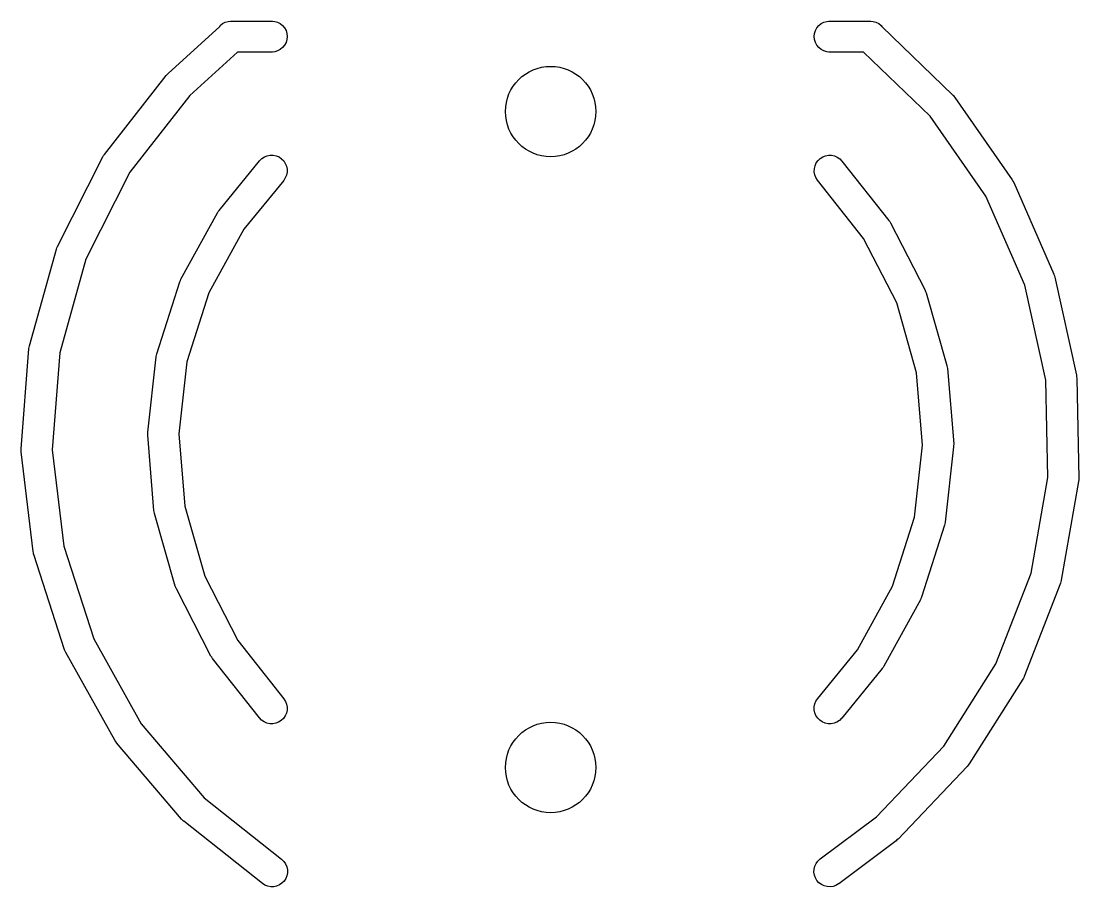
# Model space of a CAD drawing. Extents: x 2.7 to 6.64, y -5.71 to -1.95.
# Drawn here: x 6.474 to 6.6352, y -2.8773 to -2.7453 of the extents above; entities that cross this region are included whole.
import ezdxf

# ---------------------------------------------------------------- set-up
doc = ezdxf.new("R2010")
doc.units = 0
doc.header["$MEASUREMENT"] = 0
doc.layers.add('BLACK', color=7, linetype='CONTINUOUS')

msp = doc.modelspace()

# ---------------------------------------------------------------- linework, layer by layer
at = {"layer": 'BLACK', "linetype": 'CONTINUOUS'}
for p, q in [((6.49642, -2.75326), (6.50429, -2.74608)), ((6.50429, -2.74608), (6.50438, -2.74596)), ((6.50438, -2.74596), (6.50474, -2.74566)), ((6.50474, -2.74566), (6.50515, -2.74544)), ((6.50515, -2.74544), (6.5056, -2.74531)), ((6.5056, -2.74531), (6.50595, -2.74528)), ((6.50595, -2.74528), (6.51232, -2.74528)), ((6.51232, -2.74528), (6.51267, -2.74531)), ((6.51267, -2.74531), (6.51311, -2.74544)), ((6.51311, -2.74544), (6.51352, -2.74566)), ((6.51352, -2.74566), (6.51388, -2.74596)), ((6.51388, -2.74596), (6.51418, -2.74632)), ((6.59527, -2.74632), (6.59557, -2.74596)), ((6.59557, -2.74596), (6.59593, -2.74566)), ((6.59593, -2.74566), (6.59634, -2.74544)), ((6.59634, -2.74544), (6.59678, -2.74531)), ((6.59678, -2.74531), (6.59713, -2.74528)), ((6.59713, -2.74528), (6.6035, -2.74528)), ((6.6035, -2.74528), (6.60385, -2.74531)), ((6.60385, -2.74531), (6.60429, -2.74544)), ((6.60429, -2.74544), (6.6047, -2.74566)), ((6.6047, -2.74566), (6.60506, -2.74596)), ((6.60506, -2.74596), (6.6052, -2.74612)), ((6.6052, -2.74612), (6.61601, -2.75656)), ((6.51418, -2.74632), (6.5144, -2.74673)), ((6.5144, -2.74673), (6.51453, -2.74717)), ((6.51453, -2.74717), (6.51458, -2.74764)), ((6.51458, -2.74764), (6.51453, -2.7481)), ((6.59487, -2.74764), (6.59492, -2.74717)), ((6.59492, -2.7481), (6.59487, -2.74764)), ((6.59492, -2.74717), (6.59505, -2.74673)), ((6.59505, -2.74673), (6.59527, -2.74632)), ((6.51388, -2.74932), (6.51352, -2.74961)), ((6.51418, -2.74896), (6.51388, -2.74932)), ((6.5144, -2.74855), (6.51418, -2.74896)), ((6.51453, -2.7481), (6.5144, -2.74855)), ((6.59505, -2.74855), (6.59492, -2.7481)), ((6.59527, -2.74896), (6.59505, -2.74855)), ((6.59557, -2.74932), (6.59527, -2.74896)), ((6.59593, -2.74961), (6.59557, -2.74932)), ((6.507, -2.75), (6.49975, -2.75662)), ((6.51232, -2.75), (6.507, -2.75)), ((6.51267, -2.74997), (6.51232, -2.75)), ((6.51311, -2.74983), (6.51267, -2.74997)), ((6.51352, -2.74961), (6.51311, -2.74983)), ((6.59634, -2.74983), (6.59593, -2.74961)), ((6.59678, -2.74997), (6.59634, -2.74983)), ((6.59713, -2.75), (6.59678, -2.74997)), ((6.60241, -2.75), (6.59713, -2.75)), ((6.61256, -2.75979), (6.60241, -2.75)), ((6.48673, -2.7656), (6.49615, -2.75355)), ((6.49615, -2.75355), (6.49617, -2.75352)), ((6.49617, -2.75352), (6.49629, -2.75339)), ((6.49629, -2.75339), (6.49642, -2.75326)), ((6.49975, -2.75662), (6.49059, -2.76832)), ((6.61601, -2.75656), (6.61603, -2.75658)), ((6.61603, -2.75658), (6.61617, -2.75674)), ((6.61617, -2.75674), (6.61631, -2.75691)), ((6.61631, -2.75691), (6.62504, -2.76946)), ((6.62103, -2.77197), (6.61256, -2.75979)), ((6.47958, -2.77963), (6.48648, -2.76599)), ((6.48648, -2.76599), (6.4865, -2.76596)), ((6.4865, -2.76596), (6.48661, -2.76578)), ((6.48661, -2.76578), (6.48673, -2.7656)), ((6.50419, -2.77416), (6.51037, -2.76658)), ((6.51037, -2.76658), (6.5104, -2.76655)), ((6.5104, -2.76655), (6.51072, -2.76623)), ((6.51072, -2.76623), (6.51111, -2.76598)), ((6.51111, -2.76598), (6.51154, -2.76581)), ((6.51154, -2.76581), (6.51199, -2.76572)), ((6.51199, -2.76572), (6.51245, -2.76572)), ((6.51245, -2.76572), (6.5129, -2.76582)), ((6.5129, -2.76582), (6.51333, -2.76599)), ((6.51333, -2.76599), (6.51371, -2.76625)), ((6.51371, -2.76625), (6.51404, -2.76658)), ((6.51404, -2.76658), (6.51429, -2.76696)), ((6.51429, -2.76696), (6.51447, -2.76739)), ((6.595, -2.76732), (6.59519, -2.7669)), ((6.59519, -2.7669), (6.59546, -2.76653)), ((6.59546, -2.76653), (6.59579, -2.76621)), ((6.59579, -2.76621), (6.59618, -2.76596)), ((6.59618, -2.76596), (6.59661, -2.7658)), ((6.59661, -2.7658), (6.59707, -2.76572)), ((6.59707, -2.76572), (6.59753, -2.76573)), ((6.59753, -2.76573), (6.59798, -2.76583)), ((6.59798, -2.76583), (6.5984, -2.76601)), ((6.5984, -2.76601), (6.59878, -2.76627)), ((6.59878, -2.76627), (6.5991, -2.76661)), ((6.5991, -2.76661), (6.60625, -2.77565)), ((6.49059, -2.76832), (6.4839, -2.78156)), ((6.51447, -2.76739), (6.51456, -2.76784)), ((6.51456, -2.7683), (6.51447, -2.76876)), ((6.51456, -2.76784), (6.51456, -2.7683)), ((6.59489, -2.76823), (6.5949, -2.76777)), ((6.59496, -2.76869), (6.59489, -2.76823)), ((6.5949, -2.76777), (6.595, -2.76732)), ((6.59513, -2.76912), (6.59496, -2.76869)), ((6.51404, -2.76957), (6.50799, -2.77698)), ((6.51429, -2.76918), (6.51404, -2.76957)), ((6.51447, -2.76876), (6.51429, -2.76918)), ((6.59537, -2.76951), (6.59513, -2.76912)), ((6.59539, -2.76954), (6.59537, -2.76951)), ((6.6024, -2.7784), (6.59539, -2.76954)), ((6.62504, -2.76946), (6.62506, -2.76949)), ((6.62506, -2.76949), (6.62516, -2.76968)), ((6.62516, -2.76968), (6.62527, -2.76986)), ((6.62527, -2.76986), (6.63139, -2.78387)), ((6.62697, -2.78555), (6.62103, -2.77197)), ((6.49839, -2.78461), (6.50395, -2.77451)), ((6.50395, -2.77451), (6.50397, -2.77448)), ((6.50397, -2.77448), (6.50408, -2.77432)), ((6.50408, -2.77432), (6.50419, -2.77416)), ((6.60625, -2.77565), (6.60627, -2.77567)), ((6.60627, -2.77567), (6.60638, -2.77585)), ((6.60638, -2.77585), (6.6065, -2.77603)), ((6.6065, -2.77603), (6.61176, -2.78629)), ((6.50799, -2.77698), (6.50264, -2.78668)), ((6.47942, -2.78003), (6.4795, -2.77983)), ((6.4795, -2.77983), (6.47958, -2.77963)), ((6.60745, -2.78824), (6.6024, -2.7784)), ((6.4753, -2.79479), (6.47942, -2.78006)), ((6.47942, -2.78006), (6.47942, -2.78003)), ((6.4839, -2.78156), (6.47991, -2.79584)), ((6.49822, -2.785), (6.49831, -2.7848)), ((6.49831, -2.7848), (6.49839, -2.78461)), ((6.63139, -2.78387), (6.6314, -2.7839)), ((6.6314, -2.7839), (6.63147, -2.78411)), ((6.63147, -2.78411), (6.63153, -2.78431)), ((6.63153, -2.78431), (6.63482, -2.79924)), ((6.49472, -2.79601), (6.49821, -2.78503)), ((6.49821, -2.78503), (6.49822, -2.785)), ((6.61176, -2.78629), (6.61177, -2.78632)), ((6.61177, -2.78632), (6.61185, -2.78652)), ((6.63016, -2.80003), (6.62697, -2.78555)), ((6.50264, -2.78668), (6.49929, -2.79723)), ((6.61185, -2.78652), (6.61192, -2.78672)), ((6.61192, -2.78672), (6.61509, -2.7978)), ((6.61048, -2.79888), (6.60745, -2.78824)), ((6.47404, -2.81049), (6.47522, -2.79524)), ((6.47522, -2.79521), (6.47526, -2.795)), ((6.47522, -2.79524), (6.47522, -2.79521)), ((6.47526, -2.795), (6.4753, -2.79479)), ((6.47991, -2.79584), (6.47877, -2.81062)), ((6.49467, -2.79622), (6.49472, -2.79601)), ((6.49333, -2.80792), (6.49462, -2.79647)), ((6.49462, -2.79647), (6.49463, -2.79643)), ((6.49463, -2.79643), (6.49467, -2.79622)), ((6.49929, -2.79723), (6.49805, -2.80822)), ((6.6114, -2.8099), (6.61048, -2.79888)), ((6.61509, -2.7978), (6.6151, -2.79783)), ((6.6151, -2.79783), (6.61514, -2.79804)), ((6.61514, -2.79804), (6.61517, -2.79825)), ((6.61517, -2.79825), (6.61613, -2.80974)), ((6.63482, -2.79924), (6.63483, -2.79927)), ((6.63483, -2.79927), (6.63485, -2.79949)), ((6.63048, -2.81486), (6.63016, -2.80003)), ((6.63485, -2.79949), (6.63488, -2.7997)), ((6.63488, -2.7997), (6.6352, -2.81499)), ((6.49332, -2.80835), (6.49333, -2.80813)), ((6.49332, -2.80838), (6.49332, -2.80835)), ((6.49428, -2.81987), (6.49332, -2.80838)), ((6.49333, -2.80813), (6.49333, -2.80792)), ((6.49805, -2.80822), (6.49897, -2.81924)), ((6.47404, -2.8107), (6.47404, -2.81049)), ((6.47877, -2.81062), (6.48052, -2.82534)), ((6.61016, -2.82089), (6.6114, -2.8099)), ((6.61612, -2.8102), (6.61482, -2.82165)), ((6.61613, -2.80977), (6.61612, -2.80999)), ((6.61612, -2.80999), (6.61612, -2.8102)), ((6.61613, -2.80974), (6.61613, -2.80977)), ((6.47405, -2.81091), (6.47404, -2.8107)), ((6.47405, -2.81095), (6.47405, -2.81091)), ((6.47585, -2.82613), (6.47405, -2.81095)), ((6.62791, -2.82946), (6.63048, -2.81486)), ((6.63517, -2.81545), (6.63252, -2.83051)), ((6.63518, -2.81523), (6.63517, -2.81545)), ((6.6352, -2.81502), (6.63518, -2.81523)), ((6.6352, -2.81499), (6.6352, -2.81502)), ((6.49432, -2.82008), (6.49428, -2.81987)), ((6.49435, -2.82029), (6.49432, -2.82008)), ((6.49436, -2.82032), (6.49435, -2.82029)), ((6.49897, -2.81924), (6.50201, -2.82988)), ((6.49753, -2.8314), (6.49436, -2.82032)), ((6.6068, -2.83143), (6.61016, -2.82089)), ((6.61477, -2.8219), (6.61473, -2.8221)), ((6.61482, -2.82169), (6.61477, -2.8219)), ((6.61482, -2.82165), (6.61482, -2.82169)), ((6.61473, -2.8221), (6.61123, -2.83309)), ((6.4759, -2.82634), (6.47585, -2.82613)), ((6.47594, -2.82655), (6.4759, -2.82634)), ((6.47595, -2.82658), (6.47594, -2.82655)), ((6.48067, -2.84112), (6.47595, -2.82658)), ((6.48052, -2.82534), (6.48509, -2.83945)), ((6.50201, -2.82988), (6.50706, -2.83972)), ((6.62255, -2.84328), (6.62791, -2.82946)), ((6.49761, -2.8316), (6.49753, -2.8314)), ((6.60145, -2.84114), (6.6068, -2.83143)), ((6.6324, -2.83095), (6.62687, -2.84521)), ((6.63245, -2.83074), (6.6324, -2.83095)), ((6.63251, -2.83054), (6.63245, -2.83074)), ((6.63252, -2.83051), (6.63251, -2.83054)), ((6.49768, -2.8318), (6.49761, -2.8316)), ((6.4977, -2.83183), (6.49768, -2.8318)), ((6.50296, -2.84208), (6.4977, -2.83183)), ((6.61122, -2.83312), (6.61114, -2.83331)), ((6.61123, -2.83309), (6.61122, -2.83312)), ((6.61105, -2.83351), (6.60549, -2.84361)), ((6.61114, -2.83331), (6.61105, -2.83351)), ((6.48509, -2.83945), (6.49232, -2.85239)), ((6.48076, -2.84132), (6.48067, -2.84112)), ((6.50706, -2.83972), (6.51406, -2.84858)), ((6.59541, -2.84855), (6.60145, -2.84114)), ((6.48084, -2.84152), (6.48076, -2.84132)), ((6.48086, -2.84155), (6.48084, -2.84152)), ((6.48831, -2.8549), (6.48086, -2.84155)), ((6.50307, -2.84226), (6.50296, -2.84208)), ((6.50319, -2.84245), (6.50307, -2.84226)), ((6.50321, -2.84247), (6.50319, -2.84245)), ((6.51036, -2.85151), (6.50321, -2.84247)), ((6.60525, -2.84396), (6.59907, -2.85154)), ((6.60536, -2.8438), (6.60525, -2.84396)), ((6.60547, -2.84363), (6.60536, -2.8438)), ((6.60549, -2.84361), (6.60547, -2.84363)), ((6.61461, -2.85581), (6.62255, -2.84328)), ((6.62666, -2.84562), (6.61847, -2.85853)), ((6.62676, -2.84543), (6.62666, -2.84562)), ((6.62686, -2.84524), (6.62676, -2.84543)), ((6.62687, -2.84521), (6.62686, -2.84524)), ((6.51406, -2.84858), (6.51408, -2.8486)), ((6.51408, -2.8486), (6.51433, -2.849)), ((6.51433, -2.849), (6.51449, -2.84943)), ((6.59498, -2.84936), (6.59515, -2.84894)), ((6.59515, -2.84894), (6.59541, -2.84855)), ((6.51445, -2.85079), (6.51426, -2.85121)), ((6.51455, -2.85034), (6.51445, -2.85079)), ((6.51449, -2.84943), (6.51457, -2.84988)), ((6.51457, -2.84988), (6.51455, -2.85034)), ((6.59489, -2.84981), (6.59498, -2.84936)), ((6.59489, -2.85027), (6.59489, -2.84981)), ((6.59498, -2.85073), (6.59489, -2.85027)), ((6.59515, -2.85115), (6.59498, -2.85073)), ((6.49232, -2.85239), (6.50193, -2.86369)), ((6.51068, -2.85184), (6.51036, -2.85151)), ((6.51106, -2.85211), (6.51068, -2.85184)), ((6.51148, -2.85229), (6.51106, -2.85211)), ((6.51193, -2.85239), (6.51148, -2.85229)), ((6.51239, -2.8524), (6.51193, -2.85239)), ((6.51284, -2.85232), (6.51239, -2.8524)), ((6.51327, -2.85215), (6.51284, -2.85232)), ((6.51366, -2.85191), (6.51327, -2.85215)), ((6.514, -2.85159), (6.51366, -2.85191)), ((6.51426, -2.85121), (6.514, -2.85159)), ((6.59541, -2.85154), (6.59515, -2.85115)), ((6.59573, -2.85186), (6.59541, -2.85154)), ((6.59611, -2.85212), (6.59573, -2.85186)), ((6.59654, -2.8523), (6.59611, -2.85212)), ((6.59699, -2.85239), (6.59654, -2.8523)), ((6.59745, -2.8524), (6.59699, -2.85239)), ((6.5979, -2.85231), (6.59745, -2.8524)), ((6.59833, -2.85214), (6.5979, -2.85231)), ((6.59872, -2.85189), (6.59833, -2.85214)), ((6.59905, -2.85156), (6.59872, -2.85189)), ((6.59907, -2.85154), (6.59905, -2.85156)), ((6.48843, -2.85507), (6.48831, -2.8549)), ((6.48855, -2.85525), (6.48843, -2.85507)), ((6.48857, -2.85528), (6.48855, -2.85525)), ((6.49848, -2.86692), (6.48857, -2.85528)), ((6.60436, -2.86657), (6.61461, -2.85581)), ((6.61819, -2.8589), (6.60765, -2.86997)), ((6.61832, -2.85873), (6.61819, -2.8589)), ((6.61846, -2.85856), (6.61832, -2.85873)), ((6.61847, -2.85853), (6.61846, -2.85856)), ((6.50193, -2.86369), (6.51373, -2.87304)), ((6.49863, -2.86707), (6.49848, -2.86692)), ((6.59577, -2.873), (6.60436, -2.86657)), ((6.49879, -2.86722), (6.49863, -2.86707)), ((6.49881, -2.86724), (6.49879, -2.86722)), ((6.51079, -2.87675), (6.49881, -2.86724)), ((6.60735, -2.87024), (6.59861, -2.87679)), ((6.60749, -2.87011), (6.60735, -2.87024)), ((6.60763, -2.87), (6.60749, -2.87011)), ((6.60765, -2.86997), (6.60763, -2.87)), ((6.51373, -2.87304), (6.51375, -2.87307)), ((6.51375, -2.87307), (6.51408, -2.87339)), ((6.51408, -2.87339), (6.51434, -2.87377)), ((6.59516, -2.87369), (6.59543, -2.87332)), ((6.59543, -2.87332), (6.59577, -2.873)), ((6.51434, -2.87377), (6.51452, -2.8742)), ((6.51452, -2.8742), (6.51461, -2.87465)), ((6.51461, -2.87465), (6.51461, -2.87511)), ((6.59483, -2.87501), (6.59485, -2.87455)), ((6.5949, -2.87547), (6.59483, -2.87501)), ((6.59485, -2.87455), (6.59496, -2.8741)), ((6.59496, -2.8741), (6.59516, -2.87369)), ((6.5141, -2.87638), (6.51378, -2.87671)), ((6.51435, -2.87599), (6.5141, -2.87638)), ((6.51453, -2.87556), (6.51435, -2.87599)), ((6.51461, -2.87511), (6.51453, -2.87556)), ((6.59505, -2.8759), (6.5949, -2.87547)), ((6.59529, -2.8763), (6.59505, -2.8759)), ((6.5956, -2.87664), (6.59529, -2.8763)), ((6.59597, -2.87692), (6.5956, -2.87664)), ((6.51118, -2.877), (6.51079, -2.87675)), ((6.51161, -2.87717), (6.51118, -2.877)), ((6.51206, -2.87725), (6.51161, -2.87717)), ((6.51252, -2.87724), (6.51206, -2.87725)), ((6.51297, -2.87715), (6.51252, -2.87724)), ((6.5134, -2.87697), (6.51297, -2.87715)), ((6.51378, -2.87671), (6.5134, -2.87697)), ((6.59638, -2.87712), (6.59597, -2.87692)), ((6.59683, -2.87723), (6.59638, -2.87712)), ((6.59729, -2.87726), (6.59683, -2.87723)), ((6.59775, -2.87719), (6.59729, -2.87726)), ((6.59818, -2.87704), (6.59775, -2.87719)), ((6.59858, -2.87681), (6.59818, -2.87704)), ((6.59861, -2.87679), (6.59858, -2.87681))]:
    msp.add_line(p, q, dxfattribs=at)
at = {"layer": 'BLACK'}
for centre in [(6.55472, -2.75906), (6.55472, -2.85906)]:
    msp.add_circle(centre, 0.00689, dxfattribs=at)

doc.saveas('drawing.dxf')
